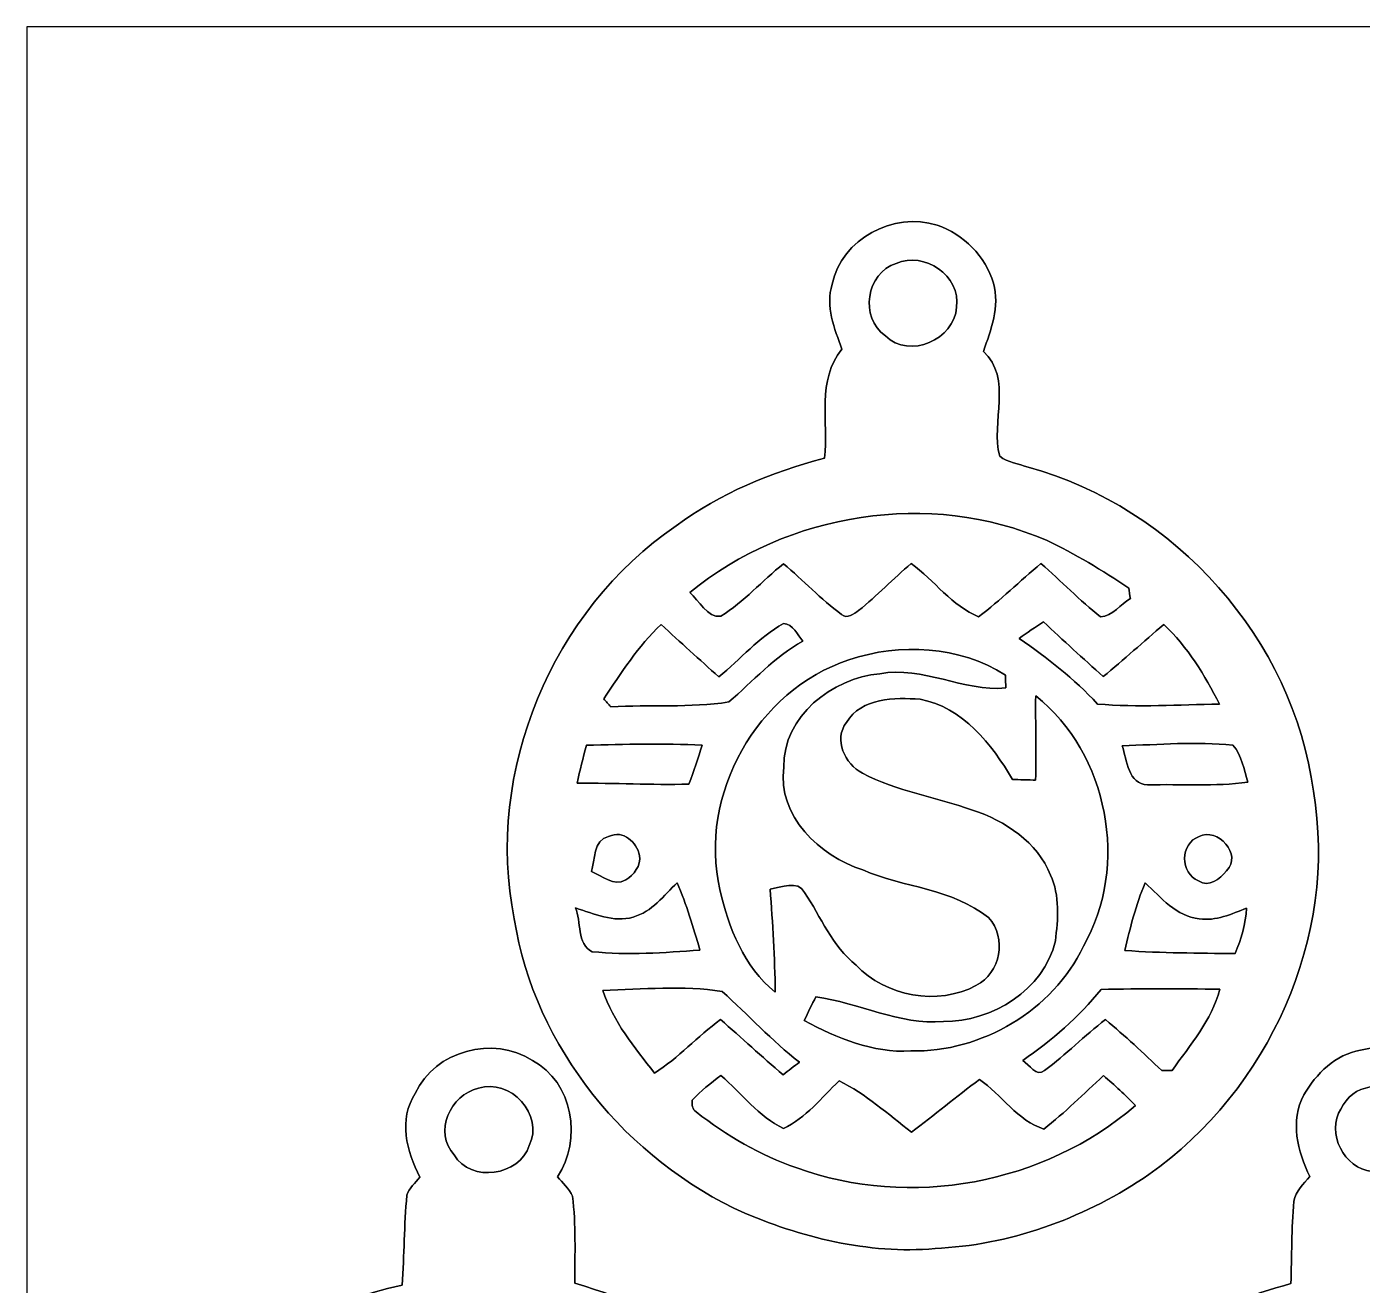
# Model space of a CAD drawing. Header units: centimetres. Extents: x -16.8 to 16.8, y -16.7 to 16.7.
# Drawn here: x -16.77 to -2.33, y 3.05 to 16.67 of the extents above; entities that cross this region are included whole.
import ezdxf

# ---------------------------------------------------------------- set-up
doc = ezdxf.new("R2010")
doc.units = ezdxf.units.CM
doc.header["$MEASUREMENT"] = 0
doc.layers.add('Layer 1', color=7, linetype='Continuous')

msp = doc.modelspace()

# ---------------------------------------------------------------- linework, layer by layer
at = {"layer": 'Layer 1', "color": 7}
for points, knots in [([(-16.77458, 16.66875), (-16.77458, 16.66875), (16.77458, 16.66875), (16.77458, 16.66875), (16.77458, 16.66875), (16.77458, 16.66875), (16.77458, -16.66875), (16.77458, -16.66875), (16.77458, -16.66875), (16.77458, -16.66875), (-16.77458, -16.66875), (-16.77458, -16.66875), (-16.77458, -16.66875), (-16.77458, -16.66875), (-16.77458, 16.66875), (-16.77458, 16.66875), (-16.77458, 16.66875), (-16.77458, 16.66875), (-16.77458, 16.66875), (-16.77458, 16.66875)], [0, 0, 0, 0, 0.16666667, 0.16666667, 0.16666667, 0.16666667, 0.33333333, 0.33333333, 0.33333333, 0.33333333, 0.5, 0.5, 0.5, 0.5, 0.66666667, 0.66666667, 0.66666667, 0.66666667, 1, 1, 1, 1]), ([(-8.06379, 13.88322), (-8.13964, 13.64439), (-8.03945, 13.40344), (-7.95831, 13.18084), (-7.95831, 13.18084), (-8.23454, 12.84887), (-8.10189, 12.39308), (-8.14811, 12.00009), (-8.14811, 12.00009), (-8.71996, 11.85157), (-9.27523, 11.62121), (-9.75289, 11.26913), (-9.75289, 11.26913), (-11.09239, 10.35191), (-11.82405, 8.61519), (-11.50232, 7.01816), (-11.50232, 7.01816), (-11.28113, 5.62222), (-10.28665, 4.41043), (-9.00889, 3.83399), (-9.00889, 3.83399), (-8.34073, 3.55247), (-7.60942, 3.38102), (-6.88164, 3.45722), (-6.88164, 3.45722), (-6.0773, 3.50414), (-5.30225, 3.80189), (-4.63868, 4.25203), (-4.63868, 4.25203), (-3.3468, 5.16361), (-2.58692, 6.82519), (-2.86068, 8.39858), (-2.86068, 8.39858), (-3.07587, 10.03935), (-4.35328, 11.47057), (-5.94536, 11.90307), (-5.94536, 11.90307), (-6.04802, 11.93941), (-6.16197, 11.95705), (-6.25263, 12.02196), (-6.25263, 12.02196), (-6.35106, 12.39026), (-6.11117, 12.86651), (-6.42938, 13.15614), (-6.42938, 13.15614), (-6.34577, 13.3925), (-6.25016, 13.63909), (-6.3186, 13.89451), (-6.3186, 13.89451), (-6.40644, 14.18414), (-6.64386, 14.42579), (-6.93032, 14.52245), (-6.93032, 14.52245), (-7.39987, 14.66921), (-7.96255, 14.37534), (-8.06379, 13.88322), (-8.06379, 13.88322), (-8.06379, 13.88322), (-8.06379, 13.88322), (-8.06379, 13.88322)], [0, 0, 0, 0, 0.0625, 0.0625, 0.0625, 0.0625, 0.125, 0.125, 0.125, 0.125, 0.1875, 0.1875, 0.1875, 0.1875, 0.25, 0.25, 0.25, 0.25, 0.3125, 0.3125, 0.3125, 0.3125, 0.375, 0.375, 0.375, 0.375, 0.4375, 0.4375, 0.4375, 0.4375, 0.5, 0.5, 0.5, 0.5, 0.5625, 0.5625, 0.5625, 0.5625, 0.625, 0.625, 0.625, 0.625, 0.6875, 0.6875, 0.6875, 0.6875, 0.75, 0.75, 0.75, 0.75, 0.8125, 0.8125, 0.8125, 0.8125, 0.875, 0.875, 0.875, 0.875, 1, 1, 1, 1]), ([(-7.3727, 14.10899), (-7.06438, 14.23952), (-6.67209, 13.9767), (-6.7183, 13.63451), (-6.7183, 13.63451), (-6.74158, 13.28385), (-7.22595, 13.0683), (-7.48877, 13.32512), (-7.48877, 13.32512), (-7.77205, 13.52162), (-7.69655, 14.00387), (-7.3727, 14.10899)], [0, 0, 0, 0, 0.25, 0.25, 0.25, 0.25, 0.5, 0.5, 0.5, 0.5, 1, 1, 1, 1]), ([(-9.60508, 10.55017), (-8.54463, 11.41201), (-7.00758, 11.66177), (-5.74781, 11.11285), (-5.74781, 11.11285), (-5.43701, 10.96645), (-5.14209, 10.7883), (-4.85775, 10.59603), (-4.85775, 10.59603), (-4.85316, 10.56816), (-4.84399, 10.51243), (-4.83941, 10.48456), (-4.83941, 10.48456), (-4.94489, 10.41788), (-5.03026, 10.29758), (-5.16114, 10.28347), (-5.16114, 10.28347), (-5.38656, 10.46374), (-5.58765, 10.67223), (-5.80602, 10.86097), (-5.80602, 10.86097), (-6.03532, 10.6747), (-6.24276, 10.46233), (-6.48018, 10.28629), (-6.48018, 10.28629), (-6.76522, 10.4013), (-6.96136, 10.67858), (-7.20901, 10.86273), (-7.20901, 10.86273), (-7.40234, 10.69693), (-7.58119, 10.51489), (-7.77804, 10.35297), (-7.77804, 10.35297), (-7.8299, 10.31875), (-7.90293, 10.25596), (-7.96149, 10.31099), (-7.96149, 10.31099), (-8.18727, 10.47468), (-8.37671, 10.68176), (-8.59084, 10.85921), (-8.59084, 10.85921), (-8.8205, 10.67506), (-9.01876, 10.44857), (-9.26783, 10.29123), (-9.26783, 10.29123), (-9.41987, 10.27395), (-9.50031, 10.46162), (-9.60508, 10.55017)], [0, 0, 0, 0, 0.07692308, 0.07692308, 0.07692308, 0.07692308, 0.15384615, 0.15384615, 0.15384615, 0.15384615, 0.23076923, 0.23076923, 0.23076923, 0.23076923, 0.30769231, 0.30769231, 0.30769231, 0.30769231, 0.38461538, 0.38461538, 0.38461538, 0.38461538, 0.46153846, 0.46153846, 0.46153846, 0.46153846, 0.53846154, 0.53846154, 0.53846154, 0.53846154, 0.61538462, 0.61538462, 0.61538462, 0.61538462, 0.69230769, 0.69230769, 0.69230769, 0.69230769, 0.76923077, 0.76923077, 0.76923077, 0.76923077, 0.84615385, 0.84615385, 0.84615385, 0.84615385, 1, 1, 1, 1]), ([(-9.29005, 9.63507), (-9.05545, 9.82557), (-8.8579, 10.06616), (-8.59014, 10.21221), (-8.59014, 10.21221), (-8.48607, 10.20727), (-8.44233, 10.09086), (-8.38235, 10.02136), (-8.38235, 10.02136), (-8.69033, 9.85308), (-8.91999, 9.58674), (-9.18316, 9.36413), (-9.18316, 9.36413), (-9.6012, 9.29887), (-10.03441, 9.33838), (-10.4581, 9.31086), (-10.4581, 9.31086), (-10.48385, 9.33944), (-10.5096, 9.36837), (-10.535, 9.39729), (-10.535, 9.39729), (-10.3445, 9.67811), (-10.16353, 9.97021), (-9.9127, 10.20233), (-9.9127, 10.20233), (-9.7088, 10.00936), (-9.49784, 9.82416), (-9.29005, 9.63507)], [0, 0, 0, 0, 0.125, 0.125, 0.125, 0.125, 0.25, 0.25, 0.25, 0.25, 0.375, 0.375, 0.375, 0.375, 0.5, 0.5, 0.5, 0.5, 0.625, 0.625, 0.625, 0.625, 0.75, 0.75, 0.75, 0.75, 1, 1, 1, 1]), ([(-6.04097, 10.0517), (-5.95454, 10.11308), (-5.86705, 10.17341), (-5.77885, 10.23267), (-5.77885, 10.23267), (-5.56789, 10.03018), (-5.35023, 9.83509), (-5.13292, 9.6393), (-5.13292, 9.6393), (-4.91102, 9.8231), (-4.69583, 10.01501), (-4.47816, 10.20339), (-4.47816, 10.20339), (-4.21922, 9.95997), (-4.03507, 9.65482), (-3.87562, 9.34014), (-3.87562, 9.34014), (-4.31518, 9.33556), (-4.75756, 9.30416), (-5.19536, 9.34226), (-5.19536, 9.34226), (-5.44689, 9.61496), (-5.73758, 9.84074), (-6.04097, 10.0517)], [0, 0, 0, 0, 0.14285714, 0.14285714, 0.14285714, 0.14285714, 0.28571429, 0.28571429, 0.28571429, 0.28571429, 0.42857143, 0.42857143, 0.42857143, 0.42857143, 0.57142857, 0.57142857, 0.57142857, 0.57142857, 0.71428571, 0.71428571, 0.71428571, 0.71428571, 1, 1, 1, 1]), ([(-7.88282, 9.81992), (-7.33213, 10.00725), (-6.68831, 9.97091), (-6.19125, 9.65553), (-6.19125, 9.65553), (-6.19019, 9.62025), (-6.18737, 9.5504), (-6.18631, 9.51547), (-6.18631, 9.51547), (-6.64845, 9.4742), (-7.08025, 9.75677), (-7.54839, 9.66999), (-7.54839, 9.66999), (-8.06556, 9.6206), (-8.59508, 9.21173), (-8.58767, 8.65893), (-8.58767, 8.65893), (-8.65611, 8.12729), (-8.20103, 7.69867), (-7.73254, 7.54733), (-7.73254, 7.54733), (-7.28663, 7.35612), (-6.76381, 7.34448), (-6.37364, 7.03121), (-6.37364, 7.03121), (-6.17044, 6.81073), (-6.2424, 6.43149), (-6.50875, 6.29744), (-6.50875, 6.29744), (-6.9215, 6.07413), (-7.48348, 6.18031), (-7.80521, 6.51757), (-7.80521, 6.51757), (-8.06344, 6.72324), (-8.18586, 7.03651), (-8.36224, 7.30497), (-8.36224, 7.30497), (-8.44127, 7.44008), (-8.61483, 7.35824), (-8.73478, 7.34095), (-8.73478, 7.34095), (-8.70761, 6.96983), (-8.68539, 6.59836), (-8.67904, 6.22617), (-8.67904, 6.22617), (-9.01735, 6.49605), (-9.18669, 6.92538), (-9.27947, 7.33531), (-9.27947, 7.33531), (-9.51265, 8.35484), (-8.87906, 9.49501), (-7.88282, 9.81992)], [0, 0, 0, 0, 0.07142857, 0.07142857, 0.07142857, 0.07142857, 0.14285714, 0.14285714, 0.14285714, 0.14285714, 0.21428571, 0.21428571, 0.21428571, 0.21428571, 0.28571429, 0.28571429, 0.28571429, 0.28571429, 0.35714286, 0.35714286, 0.35714286, 0.35714286, 0.42857143, 0.42857143, 0.42857143, 0.42857143, 0.5, 0.5, 0.5, 0.5, 0.57142857, 0.57142857, 0.57142857, 0.57142857, 0.64285714, 0.64285714, 0.64285714, 0.64285714, 0.71428571, 0.71428571, 0.71428571, 0.71428571, 0.78571429, 0.78571429, 0.78571429, 0.78571429, 0.85714286, 0.85714286, 0.85714286, 0.85714286, 1, 1, 1, 1]), ([(-7.90963, 9.14365), (-7.74947, 9.4107), (-7.38505, 9.41564), (-7.11341, 9.39306), (-7.11341, 9.39306), (-6.65092, 9.30875), (-6.33871, 8.90764), (-6.11293, 8.52523), (-6.11293, 8.52523), (-6.0512, 8.52382), (-5.92702, 8.52099), (-5.86493, 8.51958), (-5.86493, 8.51958), (-5.85505, 8.82262), (-5.8674, 9.12601), (-5.86317, 9.4294), (-5.86317, 9.4294), (-5.07683, 8.80851), (-4.84964, 7.59037), (-5.3467, 6.72147), (-5.3467, 6.72147), (-5.68219, 6.0258), (-6.44596, 5.57389), (-7.21395, 5.58906), (-7.21395, 5.58906), (-7.62529, 5.56577), (-8.01194, 5.72699), (-8.36542, 5.9182), (-8.36542, 5.9182), (-8.32661, 6.00534), (-8.28428, 6.09106), (-8.23948, 6.17538), (-8.23948, 6.17538), (-7.77381, 6.11082), (-7.34131, 5.86634), (-6.86153, 5.90797), (-6.86153, 5.90797), (-6.33201, 5.9055), (-5.77815, 6.24558), (-5.65044, 6.77898), (-5.65044, 6.77898), (-5.62081, 7.01357), (-5.60211, 7.27004), (-5.70159, 7.49159), (-5.70159, 7.49159), (-5.84623, 7.84825), (-6.19266, 8.07896), (-6.5465, 8.19397), (-6.5465, 8.19397), (-6.94196, 8.33261), (-7.36388, 8.39999), (-7.73783, 8.59472), (-7.73783, 8.59472), (-7.92621, 8.68962), (-8.05074, 8.96056), (-7.90963, 9.14365)], [0, 0, 0, 0, 0.06666667, 0.06666667, 0.06666667, 0.06666667, 0.13333333, 0.13333333, 0.13333333, 0.13333333, 0.2, 0.2, 0.2, 0.2, 0.26666667, 0.26666667, 0.26666667, 0.26666667, 0.33333333, 0.33333333, 0.33333333, 0.33333333, 0.4, 0.4, 0.4, 0.4, 0.46666667, 0.46666667, 0.46666667, 0.46666667, 0.53333333, 0.53333333, 0.53333333, 0.53333333, 0.6, 0.6, 0.6, 0.6, 0.66666667, 0.66666667, 0.66666667, 0.66666667, 0.73333333, 0.73333333, 0.73333333, 0.73333333, 0.8, 0.8, 0.8, 0.8, 0.86666667, 0.86666667, 0.86666667, 0.86666667, 1, 1, 1, 1]), ([(-10.72268, 8.896), (-10.30534, 8.90764), (-9.8873, 8.91716), (-9.47032, 8.8967), (-9.47032, 8.8967), (-9.51265, 8.75489), (-9.56275, 8.61519), (-9.61284, 8.47584), (-9.61284, 8.47584), (-10.01607, 8.46526), (-10.41964, 8.48783), (-10.82287, 8.48677), (-10.82287, 8.48677), (-10.79183, 8.62365), (-10.75584, 8.75947), (-10.72268, 8.896)], [0, 0, 0, 0, 0.2, 0.2, 0.2, 0.2, 0.4, 0.4, 0.4, 0.4, 0.6, 0.6, 0.6, 0.6, 1, 1, 1, 1]), ([(-4.92795, 8.89141), (-4.53002, 8.90094), (-4.12785, 8.93974), (-3.73098, 8.89635), (-3.73098, 8.89635), (-3.62938, 8.78911), (-3.61456, 8.63106), (-3.56729, 8.4963), (-3.56729, 8.4963), (-3.92642, 8.44832), (-4.29154, 8.47796), (-4.65243, 8.46737), (-4.65243, 8.46737), (-4.86339, 8.47196), (-4.87751, 8.7376), (-4.92795, 8.89141)], [0, 0, 0, 0, 0.2, 0.2, 0.2, 0.2, 0.4, 0.4, 0.4, 0.4, 0.6, 0.6, 0.6, 0.6, 1, 1, 1, 1]), ([(-10.48173, 7.90857), (-10.31946, 7.98583), (-10.1794, 7.84542), (-10.14624, 7.70361), (-10.14624, 7.70361), (-10.13107, 7.5946), (-10.20798, 7.49265), (-10.29723, 7.43867), (-10.29723, 7.43867), (-10.42635, 7.366), (-10.55229, 7.48347), (-10.66694, 7.5311), (-10.66694, 7.5311), (-10.62955, 7.64999), (-10.6486, 7.87471), (-10.48173, 7.90857)], [0, 0, 0, 0, 0.2, 0.2, 0.2, 0.2, 0.4, 0.4, 0.4, 0.4, 0.6, 0.6, 0.6, 0.6, 1, 1, 1, 1]), ([(-4.0961, 7.90892), (-3.89855, 8.01335), (-3.62232, 7.71031), (-3.80083, 7.53886), (-3.80083, 7.53886), (-3.86891, 7.45067), (-3.99027, 7.35083), (-4.10139, 7.43126), (-4.10139, 7.43126), (-4.30565, 7.50641), (-4.30177, 7.83837), (-4.0961, 7.90892)], [0, 0, 0, 0, 0.25, 0.25, 0.25, 0.25, 0.5, 0.5, 0.5, 0.5, 1, 1, 1, 1]), ([(-10.21539, 7.03721), (-10.01395, 7.09507), (-9.88413, 7.26969), (-9.74055, 7.40939), (-9.74055, 7.40939), (-9.63683, 7.17444), (-9.5698, 6.92538), (-9.4936, 6.6802), (-9.4936, 6.6802), (-9.88166, 6.65092), (-10.27324, 6.62411), (-10.66094, 6.66256), (-10.66094, 6.66256), (-10.8264, 6.74441), (-10.77524, 6.99347), (-10.84086, 7.13705), (-10.84086, 7.13705), (-10.64084, 7.07319), (-10.42846, 6.97477), (-10.21539, 7.03721)], [0, 0, 0, 0, 0.16666667, 0.16666667, 0.16666667, 0.16666667, 0.33333333, 0.33333333, 0.33333333, 0.33333333, 0.5, 0.5, 0.5, 0.5, 0.66666667, 0.66666667, 0.66666667, 0.66666667, 1, 1, 1, 1]), ([(-4.67924, 7.40622), (-4.50956, 7.2517), (-4.34128, 7.0425), (-4.09504, 7.01992), (-4.09504, 7.01992), (-3.91301, 6.98959), (-3.74685, 7.07178), (-3.58246, 7.13352), (-3.58246, 7.13352), (-3.59586, 6.96383), (-3.6389, 6.79838), (-3.70734, 6.64245), (-3.70734, 6.64245), (-4.10422, 6.6481), (-4.50144, 6.64704), (-4.89761, 6.67561), (-4.89761, 6.67561), (-4.84258, 6.92362), (-4.77943, 7.17197), (-4.67924, 7.40622)], [0, 0, 0, 0, 0.16666667, 0.16666667, 0.16666667, 0.16666667, 0.33333333, 0.33333333, 0.33333333, 0.33333333, 0.5, 0.5, 0.5, 0.5, 0.66666667, 0.66666667, 0.66666667, 0.66666667, 1, 1, 1, 1]), ([(-10.54382, 6.24346), (-10.11484, 6.25581), (-9.67564, 6.30132), (-9.2523, 6.23182), (-9.2523, 6.23182), (-8.97361, 5.97923), (-8.71679, 5.70018), (-8.41798, 5.46806), (-8.41798, 5.46806), (-8.47725, 5.42255), (-8.53652, 5.37739), (-8.59578, 5.33224), (-8.59578, 5.33224), (-8.82509, 5.52662), (-9.04452, 5.73264), (-9.27206, 5.92914), (-9.27206, 5.92914), (-9.519, 5.7471), (-9.72538, 5.51356), (-9.98608, 5.34987), (-9.98608, 5.34987), (-10.20198, 5.62575), (-10.43305, 5.90656), (-10.54382, 6.24346)], [0, 0, 0, 0, 0.14285714, 0.14285714, 0.14285714, 0.14285714, 0.28571429, 0.28571429, 0.28571429, 0.28571429, 0.42857143, 0.42857143, 0.42857143, 0.42857143, 0.57142857, 0.57142857, 0.57142857, 0.57142857, 0.71428571, 0.71428571, 0.71428571, 0.71428571, 1, 1, 1, 1]), ([(-5.15585, 6.2551), (-4.72793, 6.26357), (-4.29966, 6.26392), (-3.87138, 6.25651), (-3.87138, 6.25651), (-3.96064, 5.92173), (-4.19241, 5.65362), (-4.38856, 5.37774), (-4.38856, 5.37774), (-4.41643, 5.37774), (-4.47252, 5.37774), (-4.50039, 5.37774), (-4.50039, 5.37774), (-4.69829, 5.56577), (-4.89867, 5.75169), (-5.10716, 5.92843), (-5.10716, 5.92843), (-5.33718, 5.75769), (-5.53544, 5.54743), (-5.76651, 5.3788), (-5.76651, 5.3788), (-5.85823, 5.30472), (-5.93231, 5.43948), (-6.00251, 5.48605), (-6.00251, 5.48605), (-5.68889, 5.70512), (-5.39468, 5.95454), (-5.15585, 6.2551)], [0, 0, 0, 0, 0.125, 0.125, 0.125, 0.125, 0.25, 0.25, 0.25, 0.25, 0.375, 0.375, 0.375, 0.375, 0.5, 0.5, 0.5, 0.5, 0.625, 0.625, 0.625, 0.625, 0.75, 0.75, 0.75, 0.75, 1, 1, 1, 1]), ([(-12.57229, 5.13009), (-12.75609, 4.85175), (-12.66719, 4.49933), (-12.52326, 4.22381), (-12.52326, 4.22381), (-12.573, 4.16243), (-12.6365, 4.10669), (-12.66296, 4.02978), (-12.66296, 4.02978), (-12.6933, 3.70628), (-12.69189, 3.38067), (-12.71482, 3.05647), (-12.71482, 3.05647), (-14.39792, 2.7051), (-15.80268, 1.28164), (-16.09408, -0.41839), (-16.09408, -0.41839), (-16.3957, -2.01401), (-15.68415, -3.75708), (-14.33795, -4.67113), (-14.33795, -4.67113), (-13.14732, -5.54884), (-11.50056, -5.72629), (-10.13425, -5.17842), (-10.13425, -5.17842), (-8.77111, -4.65279), (-7.7343, -3.39055), (-7.46337, -1.95792), (-7.46337, -1.95792), (-7.14269, -0.34396), (-7.86694, 1.41852), (-9.2269, 2.34386), (-9.2269, 2.34386), (-9.70739, 2.70475), (-10.28136, 2.89772), (-10.84651, 3.07904), (-10.84651, 3.07904), (-10.84792, 3.39266), (-10.83345, 3.70769), (-10.87296, 4.0192), (-10.87296, 4.0192), (-10.91071, 4.09998), (-10.97668, 4.16243), (-11.03489, 4.22839), (-11.03489, 4.22839), (-10.76748, 4.6288), (-10.86414, 5.25321), (-11.30653, 5.48675), (-11.30653, 5.48675), (-11.72774, 5.75769), (-12.36098, 5.59611), (-12.57229, 5.13009), (-12.57229, 5.13009), (-12.57229, 5.13009), (-12.57229, 5.13009), (-12.57229, 5.13009)], [0, 0, 0, 0, 0.06666667, 0.06666667, 0.06666667, 0.06666667, 0.13333333, 0.13333333, 0.13333333, 0.13333333, 0.2, 0.2, 0.2, 0.2, 0.26666667, 0.26666667, 0.26666667, 0.26666667, 0.33333333, 0.33333333, 0.33333333, 0.33333333, 0.4, 0.4, 0.4, 0.4, 0.46666667, 0.46666667, 0.46666667, 0.46666667, 0.53333333, 0.53333333, 0.53333333, 0.53333333, 0.6, 0.6, 0.6, 0.6, 0.66666667, 0.66666667, 0.66666667, 0.66666667, 0.73333333, 0.73333333, 0.73333333, 0.73333333, 0.8, 0.8, 0.8, 0.8, 0.86666667, 0.86666667, 0.86666667, 0.86666667, 1, 1, 1, 1]), ([(-2.35056, 5.59858), (-2.62008, 5.55237), (-2.83139, 5.34211), (-2.96369, 5.11316), (-2.96369, 5.11316), (-3.11291, 4.83517), (-3.03424, 4.49862), (-2.89772, 4.23122), (-2.89772, 4.23122), (-2.9658, 4.15008), (-3.05259, 4.07211), (-3.07234, 3.96346), (-3.07234, 3.96346), (-3.09704, 3.66712), (-3.09386, 3.36973), (-3.10268, 3.07269), (-3.10268, 3.07269), (-3.97581, 2.83774), (-4.81612, 2.4003), (-5.4162, 1.71203), (-5.4162, 1.71203), (-6.10941, 0.96591), (-6.50769, -0.04339), (-6.52604, -1.06045), (-6.52604, -1.06045), (-6.56519, -2.33257), (-6.00463, -3.61033), (-5.02179, -4.42242), (-5.02179, -4.42242), (-4.09822, -5.23134), (-2.82116, -5.61234), (-1.60479, -5.45147), (-1.60479, -5.45147), (0.09208, -5.27403), (1.6069, -3.98851), (2.06516, -2.34633), (2.06516, -2.34633), (2.55129, -0.72249), (1.95227, 1.15923), (0.60678, 2.19357), (0.60678, 2.19357), (0.07938, 2.63172), (-0.56339, 2.89066), (-1.21532, 3.07799), (-1.21532, 3.07799), (-1.21673, 3.38138), (-1.20474, 3.68618), (-1.2386, 3.98815), (-1.2386, 3.98815), (-1.26718, 4.08481), (-1.34232, 4.15643), (-1.40511, 4.23122), (-1.40511, 4.23122), (-1.32786, 4.43653), (-1.21003, 4.64644), (-1.26612, 4.87186), (-1.26612, 4.87186), (-1.33421, 5.35658), (-1.87396, 5.72841), (-2.35056, 5.59858), (-2.35056, 5.59858), (-2.35056, 5.59858), (-2.35056, 5.59858), (-2.35056, 5.59858)], [0, 0, 0, 0, 0.05882353, 0.05882353, 0.05882353, 0.05882353, 0.11764706, 0.11764706, 0.11764706, 0.11764706, 0.17647059, 0.17647059, 0.17647059, 0.17647059, 0.23529412, 0.23529412, 0.23529412, 0.23529412, 0.29411765, 0.29411765, 0.29411765, 0.29411765, 0.35294118, 0.35294118, 0.35294118, 0.35294118, 0.41176471, 0.41176471, 0.41176471, 0.41176471, 0.47058824, 0.47058824, 0.47058824, 0.47058824, 0.52941176, 0.52941176, 0.52941176, 0.52941176, 0.58823529, 0.58823529, 0.58823529, 0.58823529, 0.64705882, 0.64705882, 0.64705882, 0.64705882, 0.70588235, 0.70588235, 0.70588235, 0.70588235, 0.76470588, 0.76470588, 0.76470588, 0.76470588, 0.82352941, 0.82352941, 0.82352941, 0.82352941, 0.88235294, 0.88235294, 0.88235294, 0.88235294, 1, 1, 1, 1]), ([(-11.89038, 5.18548), (-11.54395, 5.29872), (-11.17741, 4.90044), (-11.33934, 4.56671), (-11.33934, 4.56671), (-11.44552, 4.23757), (-11.97187, 4.16031), (-12.15178, 4.46405), (-12.15178, 4.46405), (-12.37968, 4.70817), (-12.19271, 5.11739), (-11.89038, 5.18548)], [0, 0, 0, 0, 0.25, 0.25, 0.25, 0.25, 0.5, 0.5, 0.5, 0.5, 1, 1, 1, 1]), ([(-9.57898, 5.05601), (-9.48655, 5.15761), (-9.37472, 5.24016), (-9.26712, 5.32518), (-9.26712, 5.32518), (-9.04734, 5.13045), (-8.85543, 4.87751), (-8.59014, 4.75121), (-8.59014, 4.75121), (-8.35201, 4.8641), (-8.17633, 5.08353), (-7.98901, 5.26591), (-7.98901, 5.26591), (-7.69938, 5.12551), (-7.46019, 4.90432), (-7.20654, 4.70958), (-7.20654, 4.70958), (-6.96066, 4.89867), (-6.71795, 5.09199), (-6.47241, 5.28144), (-6.47241, 5.28144), (-6.23288, 5.11916), (-6.05825, 4.83164), (-5.77533, 4.74451), (-5.77533, 4.74451), (-5.54743, 4.92196), (-5.34353, 5.12798), (-5.13009, 5.32236), (-5.13009, 5.32236), (-5.0105, 5.2197), (-4.89479, 5.11246), (-4.78437, 4.99957), (-4.78437, 4.99957), (-5.77109, 4.14761), (-7.22207, 3.87809), (-8.44762, 4.32364), (-8.44762, 4.32364), (-8.84096, 4.46087), (-9.20644, 4.67395), (-9.53417, 4.92936), (-9.53417, 4.92936), (-9.57898, 4.95618), (-9.58144, 5.0098), (-9.57898, 5.05601)], [0, 0, 0, 0, 0.08333333, 0.08333333, 0.08333333, 0.08333333, 0.16666667, 0.16666667, 0.16666667, 0.16666667, 0.25, 0.25, 0.25, 0.25, 0.33333333, 0.33333333, 0.33333333, 0.33333333, 0.41666667, 0.41666667, 0.41666667, 0.41666667, 0.5, 0.5, 0.5, 0.5, 0.58333333, 0.58333333, 0.58333333, 0.58333333, 0.66666667, 0.66666667, 0.66666667, 0.66666667, 0.75, 0.75, 0.75, 0.75, 0.83333333, 0.83333333, 0.83333333, 0.83333333, 1, 1, 1, 1]), ([(-2.29553, 5.18724), (-2.04011, 5.27897), (-1.73496, 5.10152), (-1.69298, 4.83552), (-1.69298, 4.83552), (-1.60902, 4.54731), (-1.88313, 4.25556), (-2.17099, 4.28378), (-2.17099, 4.28378), (-2.48003, 4.26967), (-2.70898, 4.63656), (-2.58798, 4.91525), (-2.58798, 4.91525), (-2.52942, 5.03626), (-2.43664, 5.16326), (-2.29553, 5.18724)], [0, 0, 0, 0, 0.2, 0.2, 0.2, 0.2, 0.4, 0.4, 0.4, 0.4, 0.6, 0.6, 0.6, 0.6, 1, 1, 1, 1])]:
    msp.add_open_spline(points, degree=3, knots=knots, dxfattribs=at)
at = {"layer": 'Layer 1', "color": 250}
for points, knots in [([(-8.06379, 13.88322), (-7.96255, 14.37534), (-7.39987, 14.66921), (-6.93032, 14.52245), (-6.93032, 14.52245), (-6.64386, 14.42579), (-6.40644, 14.18414), (-6.3186, 13.89451), (-6.3186, 13.89451), (-6.25016, 13.63909), (-6.34577, 13.3925), (-6.42938, 13.15614), (-6.42938, 13.15614), (-6.11117, 12.86651), (-6.35106, 12.39026), (-6.25263, 12.02196), (-6.25263, 12.02196), (-6.16197, 11.95705), (-6.04802, 11.93941), (-5.94536, 11.90307), (-5.94536, 11.90307), (-4.35328, 11.47057), (-3.07587, 10.03935), (-2.86068, 8.39858), (-2.86068, 8.39858), (-2.58692, 6.82519), (-3.3468, 5.16361), (-4.63868, 4.25203), (-4.63868, 4.25203), (-5.30225, 3.80189), (-6.0773, 3.50414), (-6.88164, 3.45722), (-6.88164, 3.45722), (-7.60942, 3.38102), (-8.34073, 3.55247), (-9.00889, 3.83399), (-9.00889, 3.83399), (-10.28665, 4.41043), (-11.28113, 5.62222), (-11.50232, 7.01816), (-11.50232, 7.01816), (-11.82405, 8.61519), (-11.09239, 10.35191), (-9.75289, 11.26913), (-9.75289, 11.26913), (-9.27523, 11.62121), (-8.71996, 11.85157), (-8.14811, 12.00009), (-8.14811, 12.00009), (-8.10189, 12.39308), (-8.23454, 12.84887), (-7.95831, 13.18084), (-7.95831, 13.18084), (-8.03945, 13.40344), (-8.13964, 13.64439), (-8.06379, 13.88322), (-8.06379, 13.88322), (-8.06379, 13.88322), (-8.06379, 13.88322), (-8.06379, 13.88322)], [0, 0, 0, 0, 0.0625, 0.0625, 0.0625, 0.0625, 0.125, 0.125, 0.125, 0.125, 0.1875, 0.1875, 0.1875, 0.1875, 0.25, 0.25, 0.25, 0.25, 0.3125, 0.3125, 0.3125, 0.3125, 0.375, 0.375, 0.375, 0.375, 0.4375, 0.4375, 0.4375, 0.4375, 0.5, 0.5, 0.5, 0.5, 0.5625, 0.5625, 0.5625, 0.5625, 0.625, 0.625, 0.625, 0.625, 0.6875, 0.6875, 0.6875, 0.6875, 0.75, 0.75, 0.75, 0.75, 0.8125, 0.8125, 0.8125, 0.8125, 0.875, 0.875, 0.875, 0.875, 1, 1, 1, 1]), ([(-7.3727, 14.10899), (-7.69655, 14.00387), (-7.77205, 13.52162), (-7.48877, 13.32512), (-7.48877, 13.32512), (-7.22595, 13.0683), (-6.74158, 13.28385), (-6.7183, 13.63451), (-6.7183, 13.63451), (-6.67209, 13.9767), (-7.06438, 14.23952), (-7.3727, 14.10899), (-7.3727, 14.10899), (-7.3727, 14.10899), (-7.3727, 14.10899), (-7.3727, 14.10899)], [0, 0, 0, 0, 0.2, 0.2, 0.2, 0.2, 0.4, 0.4, 0.4, 0.4, 0.6, 0.6, 0.6, 0.6, 1, 1, 1, 1]), ([(-9.60508, 10.55017), (-9.50031, 10.46162), (-9.41987, 10.27395), (-9.26783, 10.29123), (-9.26783, 10.29123), (-9.01876, 10.44857), (-8.8205, 10.67506), (-8.59084, 10.85921), (-8.59084, 10.85921), (-8.37671, 10.68176), (-8.18727, 10.47468), (-7.96149, 10.31099), (-7.96149, 10.31099), (-7.90293, 10.25596), (-7.8299, 10.31875), (-7.77804, 10.35297), (-7.77804, 10.35297), (-7.58119, 10.51489), (-7.40234, 10.69693), (-7.20901, 10.86273), (-7.20901, 10.86273), (-6.96136, 10.67858), (-6.76522, 10.4013), (-6.48018, 10.28629), (-6.48018, 10.28629), (-6.24276, 10.46233), (-6.03532, 10.6747), (-5.80602, 10.86097), (-5.80602, 10.86097), (-5.58765, 10.67223), (-5.38656, 10.46374), (-5.16114, 10.28347), (-5.16114, 10.28347), (-5.03026, 10.29758), (-4.94489, 10.41788), (-4.83941, 10.48456), (-4.83941, 10.48456), (-4.84399, 10.51243), (-4.85316, 10.56816), (-4.85775, 10.59603), (-4.85775, 10.59603), (-5.14209, 10.7883), (-5.43701, 10.96645), (-5.74781, 11.11285), (-5.74781, 11.11285), (-7.00758, 11.66177), (-8.54463, 11.41201), (-9.60508, 10.55017), (-9.60508, 10.55017), (-9.60508, 10.55017), (-9.60508, 10.55017), (-9.60508, 10.55017)], [0, 0, 0, 0, 0.07142857, 0.07142857, 0.07142857, 0.07142857, 0.14285714, 0.14285714, 0.14285714, 0.14285714, 0.21428571, 0.21428571, 0.21428571, 0.21428571, 0.28571429, 0.28571429, 0.28571429, 0.28571429, 0.35714286, 0.35714286, 0.35714286, 0.35714286, 0.42857143, 0.42857143, 0.42857143, 0.42857143, 0.5, 0.5, 0.5, 0.5, 0.57142857, 0.57142857, 0.57142857, 0.57142857, 0.64285714, 0.64285714, 0.64285714, 0.64285714, 0.71428571, 0.71428571, 0.71428571, 0.71428571, 0.78571429, 0.78571429, 0.78571429, 0.78571429, 0.85714286, 0.85714286, 0.85714286, 0.85714286, 1, 1, 1, 1]), ([(-9.29005, 9.63507), (-9.49784, 9.82416), (-9.7088, 10.00936), (-9.9127, 10.20233), (-9.9127, 10.20233), (-10.16353, 9.97021), (-10.3445, 9.67811), (-10.535, 9.39729), (-10.535, 9.39729), (-10.5096, 9.36837), (-10.48385, 9.33944), (-10.4581, 9.31086), (-10.4581, 9.31086), (-10.03441, 9.33838), (-9.6012, 9.29887), (-9.18316, 9.36413), (-9.18316, 9.36413), (-8.91999, 9.58674), (-8.69033, 9.85308), (-8.38235, 10.02136), (-8.38235, 10.02136), (-8.44233, 10.09086), (-8.48607, 10.20727), (-8.59014, 10.21221), (-8.59014, 10.21221), (-8.8579, 10.06616), (-9.05545, 9.82557), (-9.29005, 9.63507), (-9.29005, 9.63507), (-9.29005, 9.63507), (-9.29005, 9.63507), (-9.29005, 9.63507)], [0, 0, 0, 0, 0.11111111, 0.11111111, 0.11111111, 0.11111111, 0.22222222, 0.22222222, 0.22222222, 0.22222222, 0.33333333, 0.33333333, 0.33333333, 0.33333333, 0.44444444, 0.44444444, 0.44444444, 0.44444444, 0.55555556, 0.55555556, 0.55555556, 0.55555556, 0.66666667, 0.66666667, 0.66666667, 0.66666667, 0.77777778, 0.77777778, 0.77777778, 0.77777778, 1, 1, 1, 1]), ([(-6.04097, 10.0517), (-5.73758, 9.84074), (-5.44689, 9.61496), (-5.19536, 9.34226), (-5.19536, 9.34226), (-4.75756, 9.30416), (-4.31518, 9.33556), (-3.87562, 9.34014), (-3.87562, 9.34014), (-4.03507, 9.65482), (-4.21922, 9.95997), (-4.47816, 10.20339), (-4.47816, 10.20339), (-4.69583, 10.01501), (-4.91102, 9.8231), (-5.13292, 9.6393), (-5.13292, 9.6393), (-5.35023, 9.83509), (-5.56789, 10.03018), (-5.77885, 10.23267), (-5.77885, 10.23267), (-5.86705, 10.17341), (-5.95454, 10.11308), (-6.04097, 10.0517), (-6.04097, 10.0517), (-6.04097, 10.0517), (-6.04097, 10.0517), (-6.04097, 10.0517)], [0, 0, 0, 0, 0.125, 0.125, 0.125, 0.125, 0.25, 0.25, 0.25, 0.25, 0.375, 0.375, 0.375, 0.375, 0.5, 0.5, 0.5, 0.5, 0.625, 0.625, 0.625, 0.625, 0.75, 0.75, 0.75, 0.75, 1, 1, 1, 1]), ([(-7.88282, 9.81992), (-8.87906, 9.49501), (-9.51265, 8.35484), (-9.27947, 7.33531), (-9.27947, 7.33531), (-9.18669, 6.92538), (-9.01735, 6.49605), (-8.67904, 6.22617), (-8.67904, 6.22617), (-8.68539, 6.59836), (-8.70761, 6.96983), (-8.73478, 7.34095), (-8.73478, 7.34095), (-8.61483, 7.35824), (-8.44127, 7.44008), (-8.36224, 7.30497), (-8.36224, 7.30497), (-8.18586, 7.03651), (-8.06344, 6.72324), (-7.80521, 6.51757), (-7.80521, 6.51757), (-7.48348, 6.18031), (-6.9215, 6.07413), (-6.50875, 6.29744), (-6.50875, 6.29744), (-6.2424, 6.43149), (-6.17044, 6.81073), (-6.37364, 7.03121), (-6.37364, 7.03121), (-6.76381, 7.34448), (-7.28663, 7.35612), (-7.73254, 7.54733), (-7.73254, 7.54733), (-8.20103, 7.69867), (-8.65611, 8.12729), (-8.58767, 8.65893), (-8.58767, 8.65893), (-8.59508, 9.21173), (-8.06556, 9.6206), (-7.54839, 9.66999), (-7.54839, 9.66999), (-7.08025, 9.75677), (-6.64845, 9.4742), (-6.18631, 9.51547), (-6.18631, 9.51547), (-6.18737, 9.5504), (-6.19019, 9.62025), (-6.19125, 9.65553), (-6.19125, 9.65553), (-6.68831, 9.97091), (-7.33213, 10.00725), (-7.88282, 9.81992), (-7.88282, 9.81992), (-7.88282, 9.81992), (-7.88282, 9.81992), (-7.88282, 9.81992)], [0, 0, 0, 0, 0.06666667, 0.06666667, 0.06666667, 0.06666667, 0.13333333, 0.13333333, 0.13333333, 0.13333333, 0.2, 0.2, 0.2, 0.2, 0.26666667, 0.26666667, 0.26666667, 0.26666667, 0.33333333, 0.33333333, 0.33333333, 0.33333333, 0.4, 0.4, 0.4, 0.4, 0.46666667, 0.46666667, 0.46666667, 0.46666667, 0.53333333, 0.53333333, 0.53333333, 0.53333333, 0.6, 0.6, 0.6, 0.6, 0.66666667, 0.66666667, 0.66666667, 0.66666667, 0.73333333, 0.73333333, 0.73333333, 0.73333333, 0.8, 0.8, 0.8, 0.8, 0.86666667, 0.86666667, 0.86666667, 0.86666667, 1, 1, 1, 1]), ([(-7.90963, 9.14365), (-8.05074, 8.96056), (-7.92621, 8.68962), (-7.73783, 8.59472), (-7.73783, 8.59472), (-7.36388, 8.39999), (-6.94196, 8.33261), (-6.5465, 8.19397), (-6.5465, 8.19397), (-6.19266, 8.07896), (-5.84623, 7.84825), (-5.70159, 7.49159), (-5.70159, 7.49159), (-5.60211, 7.27004), (-5.62081, 7.01357), (-5.65044, 6.77898), (-5.65044, 6.77898), (-5.77815, 6.24558), (-6.33201, 5.9055), (-6.86153, 5.90797), (-6.86153, 5.90797), (-7.34131, 5.86634), (-7.77381, 6.11082), (-8.23948, 6.17538), (-8.23948, 6.17538), (-8.28428, 6.09106), (-8.32661, 6.00534), (-8.36542, 5.9182), (-8.36542, 5.9182), (-8.01194, 5.72699), (-7.62529, 5.56577), (-7.21395, 5.58906), (-7.21395, 5.58906), (-6.44596, 5.57389), (-5.68219, 6.0258), (-5.3467, 6.72147), (-5.3467, 6.72147), (-4.84964, 7.59037), (-5.07683, 8.80851), (-5.86317, 9.4294), (-5.86317, 9.4294), (-5.8674, 9.12601), (-5.85505, 8.82262), (-5.86493, 8.51958), (-5.86493, 8.51958), (-5.92702, 8.52099), (-6.0512, 8.52382), (-6.11293, 8.52523), (-6.11293, 8.52523), (-6.33871, 8.90764), (-6.65092, 9.30875), (-7.11341, 9.39306), (-7.11341, 9.39306), (-7.38505, 9.41564), (-7.74947, 9.4107), (-7.90963, 9.14365), (-7.90963, 9.14365), (-7.90963, 9.14365), (-7.90963, 9.14365), (-7.90963, 9.14365)], [0, 0, 0, 0, 0.0625, 0.0625, 0.0625, 0.0625, 0.125, 0.125, 0.125, 0.125, 0.1875, 0.1875, 0.1875, 0.1875, 0.25, 0.25, 0.25, 0.25, 0.3125, 0.3125, 0.3125, 0.3125, 0.375, 0.375, 0.375, 0.375, 0.4375, 0.4375, 0.4375, 0.4375, 0.5, 0.5, 0.5, 0.5, 0.5625, 0.5625, 0.5625, 0.5625, 0.625, 0.625, 0.625, 0.625, 0.6875, 0.6875, 0.6875, 0.6875, 0.75, 0.75, 0.75, 0.75, 0.8125, 0.8125, 0.8125, 0.8125, 0.875, 0.875, 0.875, 0.875, 1, 1, 1, 1]), ([(-10.72268, 8.896), (-10.75584, 8.75947), (-10.79183, 8.62365), (-10.82287, 8.48677), (-10.82287, 8.48677), (-10.41964, 8.48783), (-10.01607, 8.46526), (-9.61284, 8.47584), (-9.61284, 8.47584), (-9.56275, 8.61519), (-9.51265, 8.75489), (-9.47032, 8.8967), (-9.47032, 8.8967), (-9.8873, 8.91716), (-10.30534, 8.90764), (-10.72268, 8.896), (-10.72268, 8.896), (-10.72268, 8.896), (-10.72268, 8.896), (-10.72268, 8.896)], [0, 0, 0, 0, 0.16666667, 0.16666667, 0.16666667, 0.16666667, 0.33333333, 0.33333333, 0.33333333, 0.33333333, 0.5, 0.5, 0.5, 0.5, 0.66666667, 0.66666667, 0.66666667, 0.66666667, 1, 1, 1, 1]), ([(-4.92795, 8.89141), (-4.87751, 8.7376), (-4.86339, 8.47196), (-4.65243, 8.46737), (-4.65243, 8.46737), (-4.29154, 8.47796), (-3.92642, 8.44832), (-3.56729, 8.4963), (-3.56729, 8.4963), (-3.61456, 8.63106), (-3.62938, 8.78911), (-3.73098, 8.89635), (-3.73098, 8.89635), (-4.12785, 8.93974), (-4.53002, 8.90094), (-4.92795, 8.89141), (-4.92795, 8.89141), (-4.92795, 8.89141), (-4.92795, 8.89141), (-4.92795, 8.89141)], [0, 0, 0, 0, 0.16666667, 0.16666667, 0.16666667, 0.16666667, 0.33333333, 0.33333333, 0.33333333, 0.33333333, 0.5, 0.5, 0.5, 0.5, 0.66666667, 0.66666667, 0.66666667, 0.66666667, 1, 1, 1, 1]), ([(-10.48173, 7.90857), (-10.6486, 7.87471), (-10.62955, 7.64999), (-10.66694, 7.5311), (-10.66694, 7.5311), (-10.55229, 7.48347), (-10.42635, 7.366), (-10.29723, 7.43867), (-10.29723, 7.43867), (-10.20798, 7.49265), (-10.13107, 7.5946), (-10.14624, 7.70361), (-10.14624, 7.70361), (-10.1794, 7.84542), (-10.31946, 7.98583), (-10.48173, 7.90857), (-10.48173, 7.90857), (-10.48173, 7.90857), (-10.48173, 7.90857), (-10.48173, 7.90857)], [0, 0, 0, 0, 0.16666667, 0.16666667, 0.16666667, 0.16666667, 0.33333333, 0.33333333, 0.33333333, 0.33333333, 0.5, 0.5, 0.5, 0.5, 0.66666667, 0.66666667, 0.66666667, 0.66666667, 1, 1, 1, 1]), ([(-4.0961, 7.90892), (-4.30177, 7.83837), (-4.30565, 7.50641), (-4.10139, 7.43126), (-4.10139, 7.43126), (-3.99027, 7.35083), (-3.86891, 7.45067), (-3.80083, 7.53886), (-3.80083, 7.53886), (-3.62232, 7.71031), (-3.89855, 8.01335), (-4.0961, 7.90892), (-4.0961, 7.90892), (-4.0961, 7.90892), (-4.0961, 7.90892), (-4.0961, 7.90892)], [0, 0, 0, 0, 0.2, 0.2, 0.2, 0.2, 0.4, 0.4, 0.4, 0.4, 0.6, 0.6, 0.6, 0.6, 1, 1, 1, 1]), ([(-10.21539, 7.03721), (-10.42846, 6.97477), (-10.64084, 7.07319), (-10.84086, 7.13705), (-10.84086, 7.13705), (-10.77524, 6.99347), (-10.8264, 6.74441), (-10.66094, 6.66256), (-10.66094, 6.66256), (-10.27324, 6.62411), (-9.88166, 6.65092), (-9.4936, 6.6802), (-9.4936, 6.6802), (-9.5698, 6.92538), (-9.63683, 7.17444), (-9.74055, 7.40939), (-9.74055, 7.40939), (-9.88413, 7.26969), (-10.01395, 7.09507), (-10.21539, 7.03721), (-10.21539, 7.03721), (-10.21539, 7.03721), (-10.21539, 7.03721), (-10.21539, 7.03721)], [0, 0, 0, 0, 0.14285714, 0.14285714, 0.14285714, 0.14285714, 0.28571429, 0.28571429, 0.28571429, 0.28571429, 0.42857143, 0.42857143, 0.42857143, 0.42857143, 0.57142857, 0.57142857, 0.57142857, 0.57142857, 0.71428571, 0.71428571, 0.71428571, 0.71428571, 1, 1, 1, 1]), ([(-4.67924, 7.40622), (-4.77943, 7.17197), (-4.84258, 6.92362), (-4.89761, 6.67561), (-4.89761, 6.67561), (-4.50144, 6.64704), (-4.10422, 6.6481), (-3.70734, 6.64245), (-3.70734, 6.64245), (-3.6389, 6.79838), (-3.59586, 6.96383), (-3.58246, 7.13352), (-3.58246, 7.13352), (-3.74685, 7.07178), (-3.91301, 6.98959), (-4.09504, 7.01992), (-4.09504, 7.01992), (-4.34128, 7.0425), (-4.50956, 7.2517), (-4.67924, 7.40622), (-4.67924, 7.40622), (-4.67924, 7.40622), (-4.67924, 7.40622), (-4.67924, 7.40622)], [0, 0, 0, 0, 0.14285714, 0.14285714, 0.14285714, 0.14285714, 0.28571429, 0.28571429, 0.28571429, 0.28571429, 0.42857143, 0.42857143, 0.42857143, 0.42857143, 0.57142857, 0.57142857, 0.57142857, 0.57142857, 0.71428571, 0.71428571, 0.71428571, 0.71428571, 1, 1, 1, 1]), ([(-10.54382, 6.24346), (-10.43305, 5.90656), (-10.20198, 5.62575), (-9.98608, 5.34987), (-9.98608, 5.34987), (-9.72538, 5.51356), (-9.519, 5.7471), (-9.27206, 5.92914), (-9.27206, 5.92914), (-9.04452, 5.73264), (-8.82509, 5.52662), (-8.59578, 5.33224), (-8.59578, 5.33224), (-8.53652, 5.37739), (-8.47725, 5.42255), (-8.41798, 5.46806), (-8.41798, 5.46806), (-8.71679, 5.70018), (-8.97361, 5.97923), (-9.2523, 6.23182), (-9.2523, 6.23182), (-9.67564, 6.30132), (-10.11484, 6.25581), (-10.54382, 6.24346), (-10.54382, 6.24346), (-10.54382, 6.24346), (-10.54382, 6.24346), (-10.54382, 6.24346)], [0, 0, 0, 0, 0.125, 0.125, 0.125, 0.125, 0.25, 0.25, 0.25, 0.25, 0.375, 0.375, 0.375, 0.375, 0.5, 0.5, 0.5, 0.5, 0.625, 0.625, 0.625, 0.625, 0.75, 0.75, 0.75, 0.75, 1, 1, 1, 1]), ([(-5.15585, 6.2551), (-5.39468, 5.95454), (-5.68889, 5.70512), (-6.00251, 5.48605), (-6.00251, 5.48605), (-5.93231, 5.43948), (-5.85823, 5.30472), (-5.76651, 5.3788), (-5.76651, 5.3788), (-5.53544, 5.54743), (-5.33718, 5.75769), (-5.10716, 5.92843), (-5.10716, 5.92843), (-4.89867, 5.75169), (-4.69829, 5.56577), (-4.50039, 5.37774), (-4.50039, 5.37774), (-4.47252, 5.37774), (-4.41643, 5.37774), (-4.38856, 5.37774), (-4.38856, 5.37774), (-4.19241, 5.65362), (-3.96064, 5.92173), (-3.87138, 6.25651), (-3.87138, 6.25651), (-4.29966, 6.26392), (-4.72793, 6.26357), (-5.15585, 6.2551), (-5.15585, 6.2551), (-5.15585, 6.2551), (-5.15585, 6.2551), (-5.15585, 6.2551)], [0, 0, 0, 0, 0.11111111, 0.11111111, 0.11111111, 0.11111111, 0.22222222, 0.22222222, 0.22222222, 0.22222222, 0.33333333, 0.33333333, 0.33333333, 0.33333333, 0.44444444, 0.44444444, 0.44444444, 0.44444444, 0.55555556, 0.55555556, 0.55555556, 0.55555556, 0.66666667, 0.66666667, 0.66666667, 0.66666667, 0.77777778, 0.77777778, 0.77777778, 0.77777778, 1, 1, 1, 1]), ([(-12.57229, 5.13009), (-12.36098, 5.59611), (-11.72774, 5.75769), (-11.30653, 5.48675), (-11.30653, 5.48675), (-10.86414, 5.25321), (-10.76748, 4.6288), (-11.03489, 4.22839), (-11.03489, 4.22839), (-10.97668, 4.16243), (-10.91071, 4.09998), (-10.87296, 4.0192), (-10.87296, 4.0192), (-10.83345, 3.70769), (-10.84792, 3.39266), (-10.84651, 3.07904), (-10.84651, 3.07904), (-10.28136, 2.89772), (-9.70739, 2.70475), (-9.2269, 2.34386), (-9.2269, 2.34386), (-7.86694, 1.41852), (-7.14269, -0.34396), (-7.46337, -1.95792), (-7.46337, -1.95792), (-7.7343, -3.39055), (-8.77111, -4.65279), (-10.13425, -5.17842), (-10.13425, -5.17842), (-11.50056, -5.72629), (-13.14732, -5.54884), (-14.33795, -4.67113), (-14.33795, -4.67113), (-15.68415, -3.75708), (-16.3957, -2.01401), (-16.09408, -0.41839), (-16.09408, -0.41839), (-15.80268, 1.28164), (-14.39792, 2.7051), (-12.71482, 3.05647), (-12.71482, 3.05647), (-12.69189, 3.38067), (-12.6933, 3.70628), (-12.66296, 4.02978), (-12.66296, 4.02978), (-12.6365, 4.10669), (-12.573, 4.16243), (-12.52326, 4.22381), (-12.52326, 4.22381), (-12.66719, 4.49933), (-12.75609, 4.85175), (-12.57229, 5.13009), (-12.57229, 5.13009), (-12.57229, 5.13009), (-12.57229, 5.13009), (-12.57229, 5.13009)], [0, 0, 0, 0, 0.06666667, 0.06666667, 0.06666667, 0.06666667, 0.13333333, 0.13333333, 0.13333333, 0.13333333, 0.2, 0.2, 0.2, 0.2, 0.26666667, 0.26666667, 0.26666667, 0.26666667, 0.33333333, 0.33333333, 0.33333333, 0.33333333, 0.4, 0.4, 0.4, 0.4, 0.46666667, 0.46666667, 0.46666667, 0.46666667, 0.53333333, 0.53333333, 0.53333333, 0.53333333, 0.6, 0.6, 0.6, 0.6, 0.66666667, 0.66666667, 0.66666667, 0.66666667, 0.73333333, 0.73333333, 0.73333333, 0.73333333, 0.8, 0.8, 0.8, 0.8, 0.86666667, 0.86666667, 0.86666667, 0.86666667, 1, 1, 1, 1]), ([(-2.35056, 5.59858), (-1.87396, 5.72841), (-1.33421, 5.35658), (-1.26612, 4.87186), (-1.26612, 4.87186), (-1.21003, 4.64644), (-1.32786, 4.43653), (-1.40511, 4.23122), (-1.40511, 4.23122), (-1.34232, 4.15643), (-1.26718, 4.08481), (-1.2386, 3.98815), (-1.2386, 3.98815), (-1.20474, 3.68618), (-1.21673, 3.38138), (-1.21532, 3.07799), (-1.21532, 3.07799), (-0.56339, 2.89066), (0.07938, 2.63172), (0.60678, 2.19357), (0.60678, 2.19357), (1.95227, 1.15923), (2.55129, -0.72249), (2.06516, -2.34633), (2.06516, -2.34633), (1.6069, -3.98851), (0.09208, -5.27403), (-1.60479, -5.45147), (-1.60479, -5.45147), (-2.82116, -5.61234), (-4.09822, -5.23134), (-5.02179, -4.42242), (-5.02179, -4.42242), (-6.00463, -3.61033), (-6.56519, -2.33257), (-6.52604, -1.06045), (-6.52604, -1.06045), (-6.50769, -0.04339), (-6.10941, 0.96591), (-5.4162, 1.71203), (-5.4162, 1.71203), (-4.81612, 2.4003), (-3.97581, 2.83774), (-3.10268, 3.07269), (-3.10268, 3.07269), (-3.09386, 3.36973), (-3.09704, 3.66712), (-3.07234, 3.96346), (-3.07234, 3.96346), (-3.05259, 4.07211), (-2.9658, 4.15008), (-2.89772, 4.23122), (-2.89772, 4.23122), (-3.03424, 4.49862), (-3.11291, 4.83517), (-2.96369, 5.11316), (-2.96369, 5.11316), (-2.83139, 5.34211), (-2.62008, 5.55237), (-2.35056, 5.59858), (-2.35056, 5.59858), (-2.35056, 5.59858), (-2.35056, 5.59858), (-2.35056, 5.59858)], [0, 0, 0, 0, 0.05882353, 0.05882353, 0.05882353, 0.05882353, 0.11764706, 0.11764706, 0.11764706, 0.11764706, 0.17647059, 0.17647059, 0.17647059, 0.17647059, 0.23529412, 0.23529412, 0.23529412, 0.23529412, 0.29411765, 0.29411765, 0.29411765, 0.29411765, 0.35294118, 0.35294118, 0.35294118, 0.35294118, 0.41176471, 0.41176471, 0.41176471, 0.41176471, 0.47058824, 0.47058824, 0.47058824, 0.47058824, 0.52941176, 0.52941176, 0.52941176, 0.52941176, 0.58823529, 0.58823529, 0.58823529, 0.58823529, 0.64705882, 0.64705882, 0.64705882, 0.64705882, 0.70588235, 0.70588235, 0.70588235, 0.70588235, 0.76470588, 0.76470588, 0.76470588, 0.76470588, 0.82352941, 0.82352941, 0.82352941, 0.82352941, 0.88235294, 0.88235294, 0.88235294, 0.88235294, 1, 1, 1, 1]), ([(-11.89038, 5.18548), (-12.19271, 5.11739), (-12.37968, 4.70817), (-12.15178, 4.46405), (-12.15178, 4.46405), (-11.97187, 4.16031), (-11.44552, 4.23757), (-11.33934, 4.56671), (-11.33934, 4.56671), (-11.17741, 4.90044), (-11.54395, 5.29872), (-11.89038, 5.18548), (-11.89038, 5.18548), (-11.89038, 5.18548), (-11.89038, 5.18548), (-11.89038, 5.18548)], [0, 0, 0, 0, 0.2, 0.2, 0.2, 0.2, 0.4, 0.4, 0.4, 0.4, 0.6, 0.6, 0.6, 0.6, 1, 1, 1, 1]), ([(-9.57898, 5.05601), (-9.58144, 5.0098), (-9.57898, 4.95618), (-9.53417, 4.92936), (-9.53417, 4.92936), (-9.20644, 4.67395), (-8.84096, 4.46087), (-8.44762, 4.32364), (-8.44762, 4.32364), (-7.22207, 3.87809), (-5.77109, 4.14761), (-4.78437, 4.99957), (-4.78437, 4.99957), (-4.89479, 5.11246), (-5.0105, 5.2197), (-5.13009, 5.32236), (-5.13009, 5.32236), (-5.34353, 5.12798), (-5.54743, 4.92196), (-5.77533, 4.74451), (-5.77533, 4.74451), (-6.05825, 4.83164), (-6.23288, 5.11916), (-6.47241, 5.28144), (-6.47241, 5.28144), (-6.71795, 5.09199), (-6.96066, 4.89867), (-7.20654, 4.70958), (-7.20654, 4.70958), (-7.46019, 4.90432), (-7.69938, 5.12551), (-7.98901, 5.26591), (-7.98901, 5.26591), (-8.17633, 5.08353), (-8.35201, 4.8641), (-8.59014, 4.75121), (-8.59014, 4.75121), (-8.85543, 4.87751), (-9.04734, 5.13045), (-9.26712, 5.32518), (-9.26712, 5.32518), (-9.37472, 5.24016), (-9.48655, 5.15761), (-9.57898, 5.05601)], [0, 0, 0, 0, 0.08333333, 0.08333333, 0.08333333, 0.08333333, 0.16666667, 0.16666667, 0.16666667, 0.16666667, 0.25, 0.25, 0.25, 0.25, 0.33333333, 0.33333333, 0.33333333, 0.33333333, 0.41666667, 0.41666667, 0.41666667, 0.41666667, 0.5, 0.5, 0.5, 0.5, 0.58333333, 0.58333333, 0.58333333, 0.58333333, 0.66666667, 0.66666667, 0.66666667, 0.66666667, 0.75, 0.75, 0.75, 0.75, 0.83333333, 0.83333333, 0.83333333, 0.83333333, 1, 1, 1, 1]), ([(-2.29553, 5.18724), (-2.43664, 5.16326), (-2.52942, 5.03626), (-2.58798, 4.91525), (-2.58798, 4.91525), (-2.70898, 4.63656), (-2.48003, 4.26967), (-2.17099, 4.28378), (-2.17099, 4.28378), (-1.88313, 4.25556), (-1.60902, 4.54731), (-1.69298, 4.83552), (-1.69298, 4.83552), (-1.73496, 5.10152), (-2.04011, 5.27897), (-2.29553, 5.18724), (-2.29553, 5.18724), (-2.29553, 5.18724), (-2.29553, 5.18724), (-2.29553, 5.18724)], [0, 0, 0, 0, 0.16666667, 0.16666667, 0.16666667, 0.16666667, 0.33333333, 0.33333333, 0.33333333, 0.33333333, 0.5, 0.5, 0.5, 0.5, 0.66666667, 0.66666667, 0.66666667, 0.66666667, 1, 1, 1, 1])]:
    msp.add_open_spline(points, degree=3, knots=knots, dxfattribs=at)

doc.saveas('drawing.dxf')
